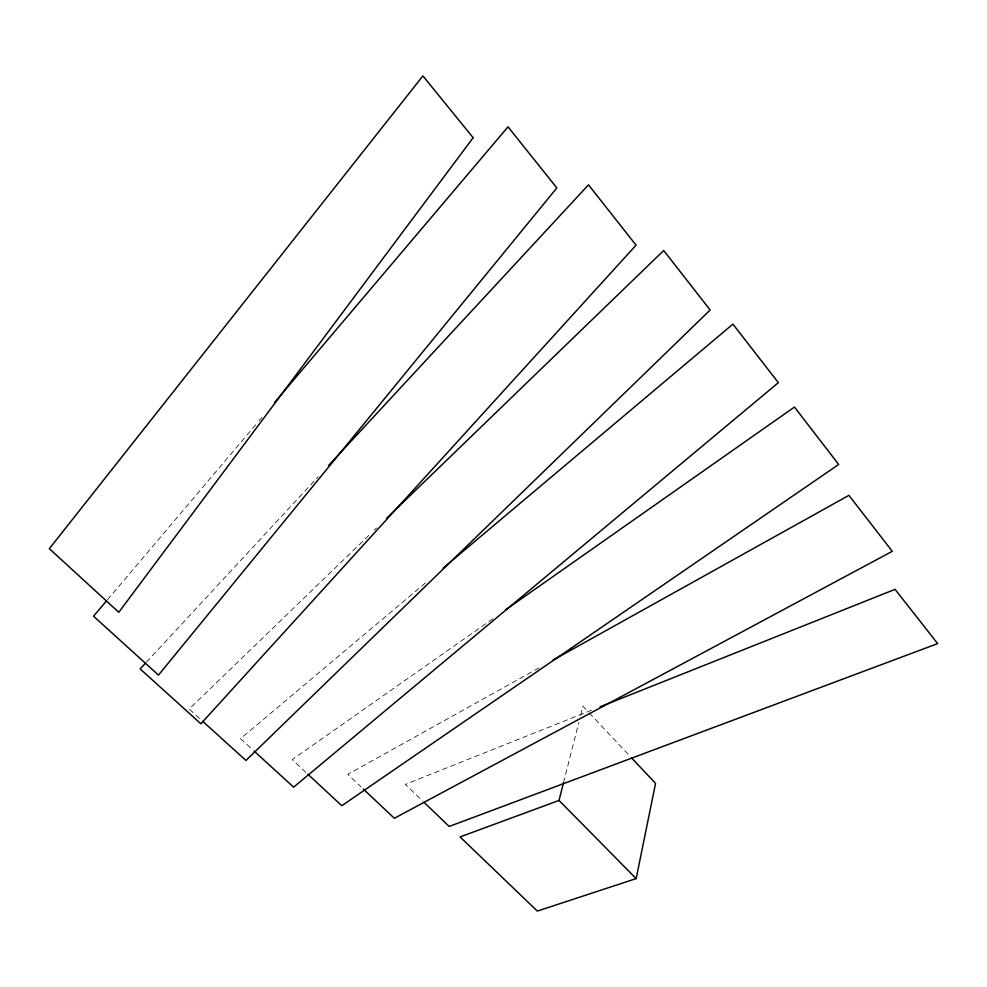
<?xml version="1.0" encoding="UTF-8"?>
<svg xmlns="http://www.w3.org/2000/svg" width="987" height="987" viewBox="0 0 987 987"><rect width="100%" height="100%" fill="white"/><g stroke="black" fill="none" stroke-linecap="round" stroke-linejoin="round"><path stroke-width="0.74" stroke-dasharray="4.93 3.7" d="M563.503 782.777L578.814 722.41M580.677 715.057L582.91 706.223L588.178 711.812M107.497 599.738L257.94 422.103M258.939 420.931L261.925 417.402M146.458 662.154L318.246 476.659M368.805 535.485L189.196 709.036L200.546 719.326M374.344 530.13L376.565 527.983M425.471 582.972L240.532 738.683L252.968 750.034M492.846 618.787L292.189 759.657L306.834 773.265M539.062 667.866L347.769 774.376L361.069 786.923M591.484 710.245L405.324 784.381L422.868 801.222M589.227 712.935L630.298 756.548"/><path stroke-width="1.48" d="M563.503 782.777L559.024 800.445L460.065 836.914L537.347 911.087L636.159 878.603L655.565 783.382L631.347 757.658M106.497 600.91L93.543 616.209L158.488 675.096L556.841 187.925L508.009 126.842L274.88 402.116M145.41 663.289L140.166 668.939L200.879 723.804L636.06 245.171L588.499 184.84L328.72 465.346M386.534 518.348L663.708 250.513L710.159 310.004L245.948 760.459L202.816 721.386M443.138 568.105L732.909 324.131L778.348 382.66L293.645 787.17L254.091 751.058M505.467 609.929L794.461 407.051L838.666 464.47L341.786 805.713L307.969 774.314M552.535 660.365L848.906 495.351L892.273 551.314L394.344 818.272L363.29 789.008M600.071 706.828L895.061 589.35L937.65 643.61L449.171 826.464L423.966 802.271M559.024 800.445L636.159 878.603M473.143 137.724L118.785 612.285L49.35 548.686L422.892 75.913L473.143 137.724"/></g></svg>
